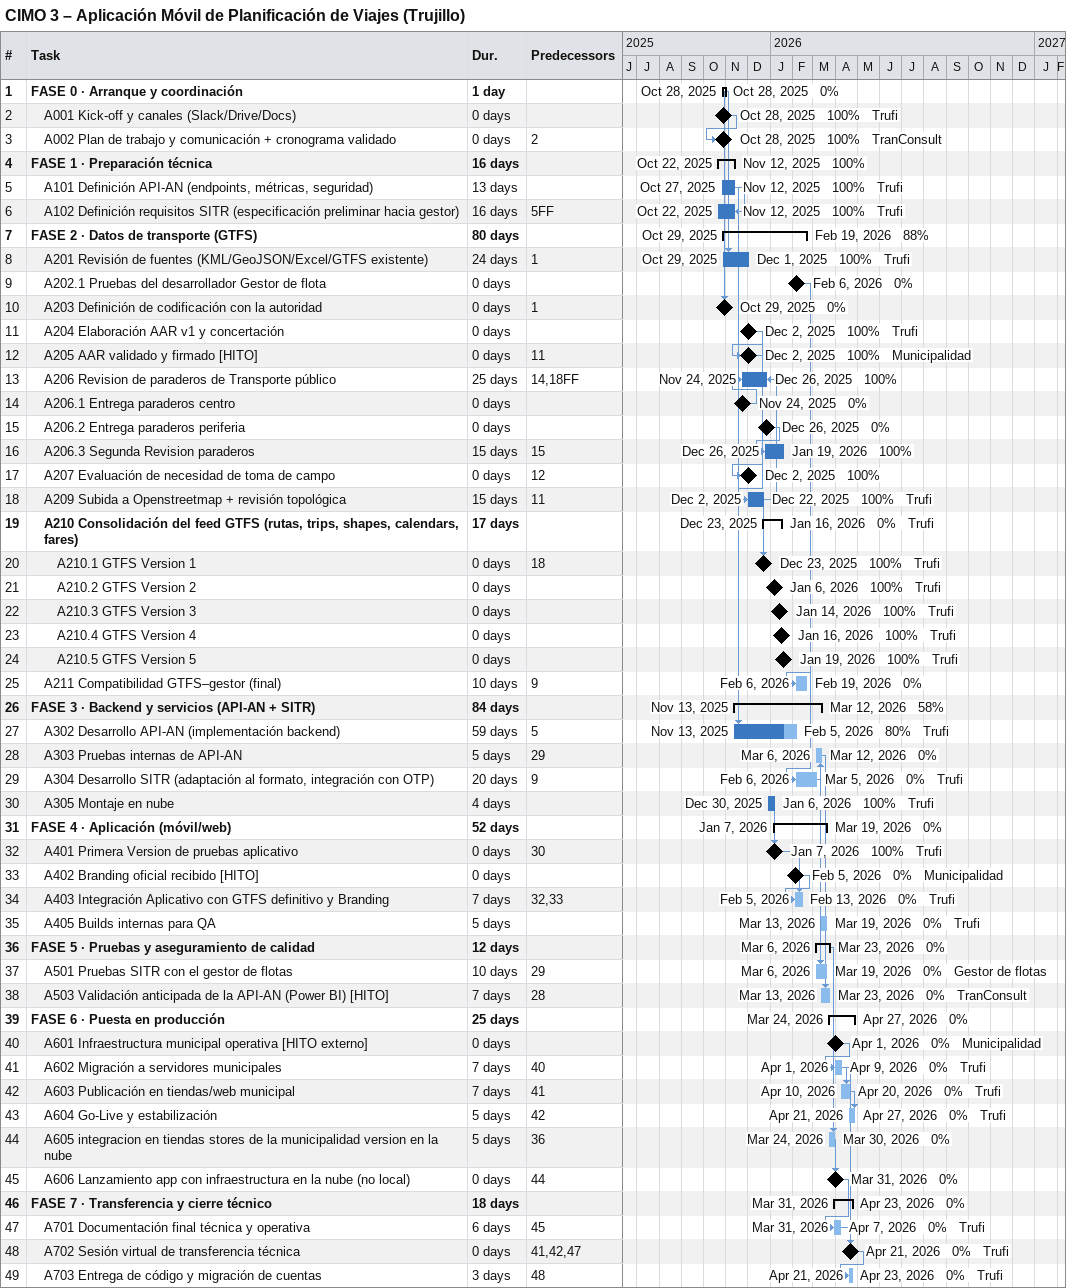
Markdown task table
CIMO 3 – Aplicación Móvil de Planificación de Viajes (Trujillo)

| ID | Level | Task | Duration | Start | Finish | Predecessors | Resources | % complete |
|---|---|---|---|---|---|---|---|---|
| 1 | 1 | **FASE 0 · Arranque y coordinación** | 1d | 2025-10-28 | 2025-10-28 |  |  | 0 |
| 2 | 2 | A001 Kick-off y canales (Slack/Drive/Docs) | 0d | 2025-10-28 | 2025-10-28 |  | Trufi | 100 |
| 3 | 2 | A002 Plan de trabajo y comunicación + cronograma validado | 0d | 2025-10-28 | 2025-10-28 | 2 | TranConsult | 100 |
| 4 | 1 | **FASE 1 · Preparación técnica** | 16d | 2025-10-22 | 2025-11-12 |  |  | 100 |
| 5 | 2 | A101 Definición API-AN (endpoints, métricas, seguridad) | 13d | 2025-10-27 | 2025-11-12 |  | Trufi | 100 |
| 6 | 2 | A102 Definición requisitos SITR (especificación preliminar hacia gestor) | 16d | 2025-10-22 | 2025-11-12 | 5FF | Trufi | 100 |
| 7 | 1 | **FASE 2 · Datos de transporte (GTFS)** | 80d | 2025-10-29 | 2026-02-19 |  |  | 88 |
| 8 | 2 | A201 Revisión de fuentes (KML/GeoJSON/Excel/GTFS existente) | 24d | 2025-10-29 | 2025-12-01 | 1 | Trufi | 100 |
| 9 | 2 | A202.1 Pruebas del desarrollador Gestor de flota | 0d | 2026-02-06 | 2026-02-06 |  |  | 0 |
| 10 | 2 | A203 Definición de codificación con la autoridad | 0d | 2025-10-29 | 2025-10-29 | 1 |  | 0 |
| 11 | 2 | A204 Elaboración AAR v1 y concertación | 0d | 2025-12-02 | 2025-12-02 |  | Trufi | 100 |
| 12 | 2 | A205 AAR validado y firmado [HITO] | 0d | 2025-12-02 | 2025-12-02 | 11 | Municipalidad | 100 |
| 13 | 2 | A206 Revision de paraderos de Transporte público | 25d | 2025-11-24 | 2025-12-26 | 14, 18FF |  | 100 |
| 14 | 2 | A206.1 Entrega paraderos centro | 0d | 2025-11-24 | 2025-11-24 |  |  | 0 |
| 15 | 2 | A206.2 Entrega paraderos periferia | 0d | 2025-12-26 | 2025-12-26 |  |  | 0 |
| 16 | 2 | A206.3 Segunda Revision paraderos | 15d | 2025-12-26 | 2026-01-19 | 15 |  | 100 |
| 17 | 2 | A207 Evaluación de necesidad de toma de campo | 0d | 2025-12-02 | 2025-12-02 | 12 |  | 100 |
| 18 | 2 | A209 Subida a Openstreetmap + revisión topológica | 15d | 2025-12-02 | 2025-12-22 | 11 | Trufi | 100 |
| 19 | 2 | **A210 Consolidación del feed GTFS (rutas, trips, shapes, calendars, fares)** | 17d | 2025-12-23 | 2026-01-16 |  | Trufi | 0 |
| 20 | 3 | A210.1 GTFS Version 1 | 0d | 2025-12-23 | 2025-12-23 | 18 | Trufi | 100 |
| 21 | 3 | A210.2 GTFS Version 2 | 0d | 2026-01-06 | 2026-01-06 |  | Trufi | 100 |
| 22 | 3 | A210.3 GTFS Version 3 | 0d | 2026-01-14 | 2026-01-14 |  | Trufi | 100 |
| 23 | 3 | A210.4 GTFS Version 4 | 0d | 2026-01-16 | 2026-01-16 |  | Trufi | 100 |
| 24 | 3 | A210.5 GTFS Version 5 | 0d | 2026-01-19 | 2026-01-19 |  | Trufi | 100 |
| 25 | 2 | A211 Compatibilidad GTFS–gestor (final) | 10d | 2026-02-06 | 2026-02-19 | 9 |  | 0 |
| 26 | 1 | **FASE 3 · Backend y servicios (API-AN + SITR)** | 84d | 2025-11-13 | 2026-03-12 |  |  | 58 |
| 27 | 2 | A302 Desarrollo API-AN (implementación backend) | 59d | 2025-11-13 | 2026-02-05 | 5 | Trufi | 80 |
| 28 | 2 | A303 Pruebas internas de API-AN | 5d | 2026-03-06 | 2026-03-12 | 29 |  | 0 |
| 29 | 2 | A304 Desarrollo SITR (adaptación al formato, integración con OTP) | 20d | 2026-02-06 | 2026-03-05 | 9 | Trufi | 0 |
| 30 | 2 | A305 Montaje en nube | 4d | 2025-12-30 | 2026-01-06 |  | Trufi | 100 |
| 31 | 1 | **FASE 4 · Aplicación (móvil/web)** | 52d | 2026-01-07 | 2026-03-19 |  |  | 0 |
| 32 | 2 | A401 Primera Version de pruebas aplicativo | 0d | 2026-01-07 | 2026-01-07 | 30 | Trufi | 100 |
| 33 | 2 | A402 Branding oficial recibido [HITO] | 0d | 2026-02-05 | 2026-02-05 |  | Municipalidad | 0 |
| 34 | 2 | A403 Integración Aplicativo con GTFS definitivo y Branding | 7d | 2026-02-05 | 2026-02-13 | 32, 33 | Trufi | 0 |
| 35 | 2 | A405 Builds internas para QA | 5d | 2026-03-13 | 2026-03-19 |  | Trufi | 0 |
| 36 | 1 | **FASE 5 · Pruebas y aseguramiento de calidad** | 12d | 2026-03-06 | 2026-03-23 |  |  | 0 |
| 37 | 2 | A501 Pruebas SITR con el gestor de flotas | 10d | 2026-03-06 | 2026-03-19 | 29 | Gestor de flotas | 0 |
| 38 | 2 | A503 Validación anticipada de la API-AN (Power BI) [HITO] | 7d | 2026-03-13 | 2026-03-23 | 28 | TranConsult | 0 |
| 39 | 1 | **FASE 6 · Puesta en producción** | 25d | 2026-03-24 | 2026-04-27 |  |  | 0 |
| 40 | 2 | A601 Infraestructura municipal operativa [HITO externo] | 0d | 2026-04-01 | 2026-04-01 |  | Municipalidad | 0 |
| 41 | 2 | A602 Migración a servidores municipales | 7d | 2026-04-01 | 2026-04-09 | 40 | Trufi | 0 |
| 42 | 2 | A603 Publicación en tiendas/web municipal | 7d | 2026-04-10 | 2026-04-20 | 41 | Trufi | 0 |
| 43 | 2 | A604 Go-Live y estabilización | 5d | 2026-04-21 | 2026-04-27 | 42 | Trufi | 0 |
| 44 | 2 | A605 integracion en tiendas stores de la municipalidad version en la nube | 5d | 2026-03-24 | 2026-03-30 | 36 |  | 0 |
| 45 | 2 | A606 Lanzamiento app con infraestructura en la nube (no local) | 0d | 2026-03-31 | 2026-03-31 | 44 |  | 0 |
| 46 | 1 | **FASE 7 · Transferencia y cierre técnico** | 18d | 2026-03-31 | 2026-04-23 |  |  | 0 |
| 47 | 2 | A701 Documentación final técnica y operativa | 6d | 2026-03-31 | 2026-04-07 | 45 | Trufi | 0 |
| 48 | 2 | A702 Sesión virtual de transferencia técnica | 0d | 2026-04-21 | 2026-04-21 | 41, 42, 47 | Trufi | 0 |
| 49 | 2 | A703 Entrega de código y migración de cuentas | 3d | 2026-04-21 | 2026-04-23 | 48 | Trufi | 0 |
